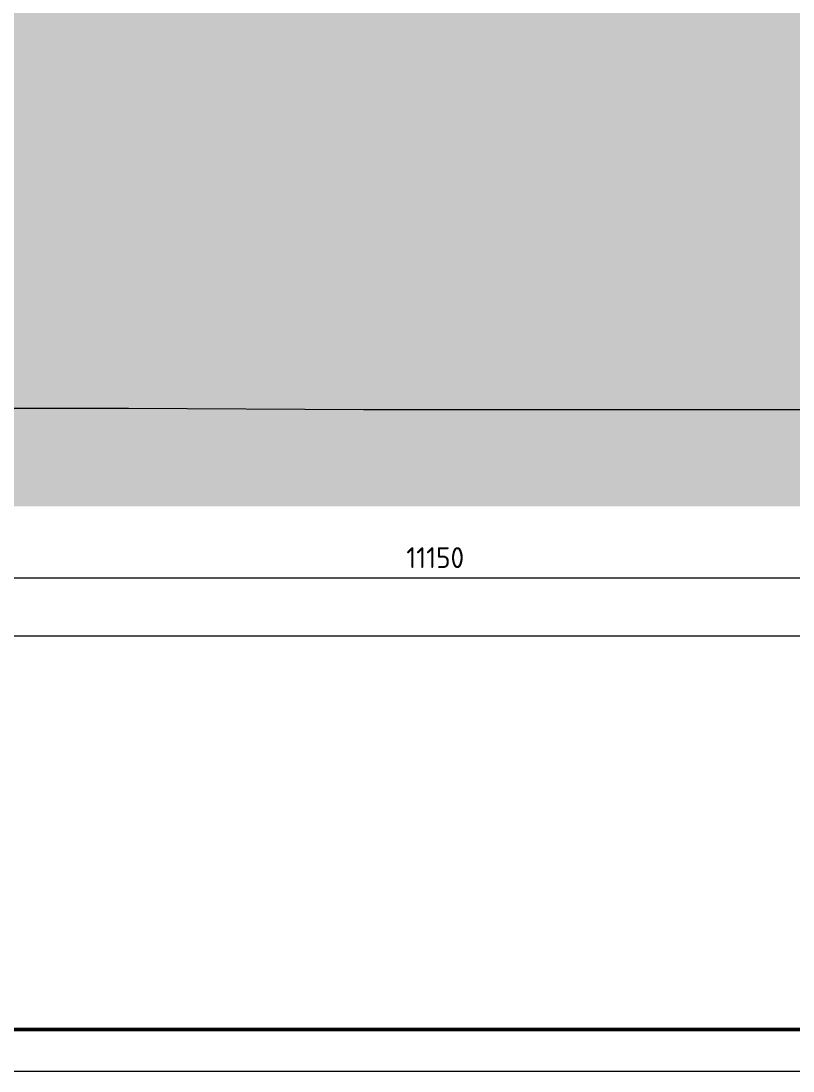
# Model space of a CAD drawing. Header units: millimetres. Extents: x -11345 to 411485, y -9810 to 73012.
# Drawn here: x 335124 to 344403, y -8641 to 3986 of the extents above; entities that cross this region are included whole.
import ezdxf

# ---------------------------------------------------------------- set-up
doc = ezdxf.new("R2010")
doc.units = ezdxf.units.MM
for name, color, linetype in [('PDF _Линии', 7, 'Continuous'), ('PDF _Основная надпись', 7, 'Continuous'), ('PDF _Размеры-100', 7, 'Continuous'), ('PDF _Текст', 7, 'Continuous'), ('PDF _Узлы', 7, 'Continuous')]:
    doc.layers.add(name, color=color, linetype=linetype)
doc.styles.add('PDF GOST Common', font='GOST_Common.ttf')

msp = doc.modelspace()

# ---------------------------------------------------------------- hatches: boundary and pattern name
at = {"layer": 'PDF _Узлы', "true_color": 0x939393, "transparency": 33554687}
msp.add_hatch(color=252, dxfattribs=at).paths.add_polyline_path([(346720.44163, 15474.76988), (340154.99915, 18459.06191), (340370.8841, 18353.23596), (334271.07584, 15474.76988), (334224.51242, 15449.37165), (334012.86051, 15352.01177), (334012.86051, 15157.292), (334025.55962, 15161.52504), (334177.949, 15237.71973), (334448.86346, 15161.52504), (334448.86346, -670.03838), (336417.22629, -670.03838), (339291.45933, -686.97053), (348904.68941, -686.97053), (352286.88705, -737.76699), (353552.56552, -737.76699), (353552.56552, 3300.55159), (354035.13189, 3237.05602), (354035.13189, 3309.01767), (346132.0493, 4346.11206), (346132.0493, 15449.37165), (346335.23514, 15352.01177), (346568.05225, 15237.71973), (346720.44163, 15161.52504)])
at = {"layer": 'PDF _Узлы', "true_color": 0xffffff, "transparency": 33554687}
msp.add_hatch(color=7, dxfattribs=at).paths.add_polyline_path([(336417.22629, -670.03838), (334470.02865, -670.03838), (334470.02865, -1012.91449), (332954.60092, -1118.74045), (328514.14369, -1118.74045), (328514.14369, -1851.05608), (379077.78676, -1851.05608), (379077.78676, -758.93219), (375098.73071, -754.69915), (352219.15844, -733.53396), (349569.27643, -695.43661), (347846.42983, -686.97053), (339240.66287, -686.97053)])

# ---------------------------------------------------------------- linework, layer by layer
at = {"layer": 'PDF _Линии', "lineweight": 9}
msp.add_lwpolyline([(353552.56552, 3300.55159), (354035.13189, 3237.05602), (354035.13189, 3309.01767), (352981.10534, 3444.47489), (346132.0493, 4346.11206), (346132.0493, 15449.37165), (346720.44163, 15161.52504), (346720.44163, 15474.76988), (340154.99915, 18459.06191), (340370.8841, 18353.23596), (334012.86051, 15352.01177), (334012.86051, 15157.292), (334177.949, 15237.71973), (334448.86346, 15161.52504), (334448.86346, -670.03838), (336417.22629, -670.03838), (339240.66287, -686.97053), (345374.33543, -686.97053), (348904.68941, -686.97053), (352341.91655, -737.76699), (353552.56552, -737.76699)], close=True, dxfattribs=at)
at = {"layer": 'PDF _Основная надпись', "lineweight": 20}
msp.add_lwpolyline([(285392.18204, -8640.84959), (411477.46228, -8640.84959), (411477.46228, 50748.67843), (285392.18204, 50748.67843)], close=True, dxfattribs=at)
at = {"layer": 'PDF _Основная надпись', "lineweight": 50}
msp.add_lwpolyline([(410977.96375, -8141.35106), (410977.96375, 50249.17991), (287390.17614, 50249.17991), (287390.17614, -8141.35106)], close=True, dxfattribs=at)
at = {"layer": 'PDF _Размеры-100', "lineweight": 20}
for points in [[(332577.86051, -2710.36286), (334525.05815, -2710.36286), (345674.88115, -2710.36286), (352976.87231, -2710.36286), (375924.17319, -2710.36286)], [(332577.86051, -3408.81419), (375924.17319, -3408.81419)]]:
    msp.add_lwpolyline(points, dxfattribs=at)

# ---------------------------------------------------------------- texts
at = {"layer": 'PDF _Текст', "insert": (339755.06961, -2466.96127), "char_height": 250.008092, "attachment_point": 4, "style": 'PDF GOST Common'}
msp.add_mtext('11150', dxfattribs=at)

doc.saveas('drawing.dxf')
